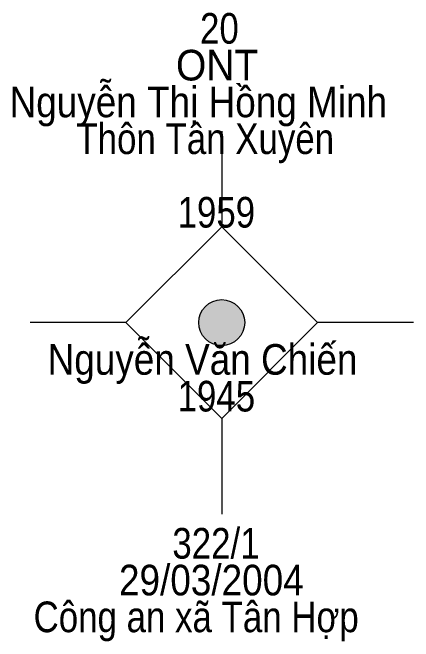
# Model space of a CAD drawing. Header units: metres. Extents: x 548452 to 551009, y 1840956 to 1844548.
# Drawn here: x 550872.84 to 550878.07, y 1841923.46 to 1841931.67 of the extents above; entities that cross this region are included whole.
import ezdxf
from ezdxf.enums import TextEntityAlignment as Align

# ---------------------------------------------------------------- set-up
doc = ezdxf.new("R2010")
doc.units = ezdxf.units.M
doc.header["$LTSCALE"] = 0.16
doc.layers.add('11', color=7, linetype='Continuous', lineweight=13)
doc.layers.add('15', color=7, linetype='Continuous')

msp = doc.modelspace()

# ---------------------------------------------------------------- hatches: boundary and pattern name
at = {"layer": '11'}
msp.add_hatch(color=256, dxfattribs=at).paths.add_polyline_path([(550875.8695, 1841927.62, 1), (550875.2695, 1841927.62, 1)])

# ---------------------------------------------------------------- linework, layer by layer
for p, q in [((550875.57, 1841930.12), (550875.57, 1841928.87)), ((550874.32, 1841927.62), (550873.07, 1841927.62)), ((550878.07, 1841927.62), (550876.82, 1841927.62)), ((550875.57, 1841926.37), (550875.57, 1841925.12))]:
    msp.add_line(p, q, dxfattribs=at)
msp.add_lwpolyline([(550875.57, 1841928.87), (550874.32, 1841927.62), (550875.57, 1841926.37), (550876.82, 1841927.62)], close=True, dxfattribs=at)
msp.add_circle((550875.5695, 1841927.62), 0.3, dxfattribs=at)

# ---------------------------------------------------------------- texts
at = {"layer": '15'}
for s, width, p in [('20', 0.85, (550875.54, 1841931.26)), ('ONT', 0.95, (550875.51, 1841930.78)), ('Nguyễn Thị Hồng Minh', 0.9, (550875.265, 1841930.3)), ('Thôn Tân Xuyên', 0.85, (550875.355, 1841929.82)), ('1959', 0.85, (550875.5, 1841928.86)), ('Nguyễn Văn Chiến', 0.9, (550875.32, 1841926.94)), ('1945', 0.85, (550875.5, 1841926.46)), ('322/1', 0.85, (550875.495, 1841924.54)), ('29/03/2004', 0.9, (550875.435, 1841924.06)), ('Công an xã Tân Hợp ', 0.85, (550875.3, 1841923.58))]:
    msp.add_text(s, height=0.4, dxfattribs=dict(at, width=width)).set_placement(p, align=Align.CENTER)

doc.saveas('drawing.dxf')
